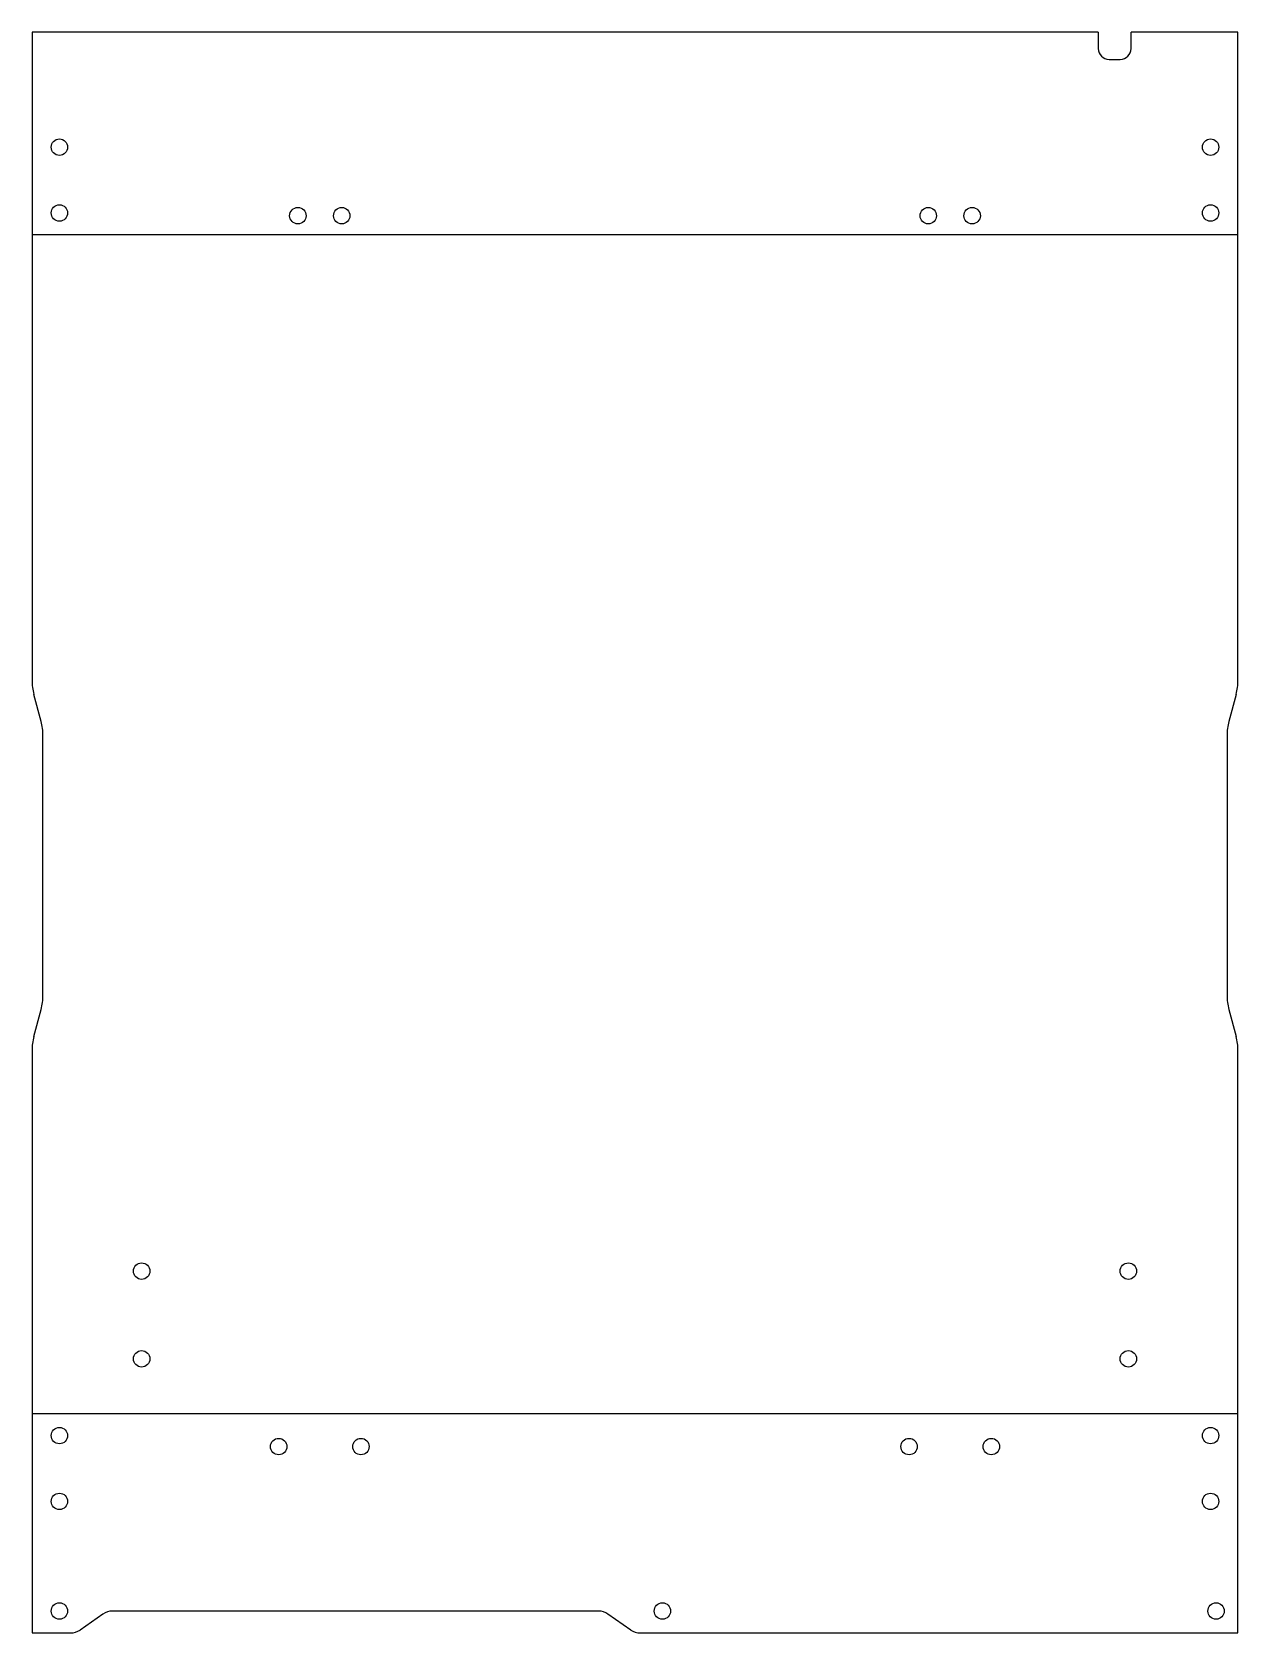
# Model space of a CAD drawing. Header units: millimetres. Extents: x -110 to 110, y -148 to 144.
import ezdxf

# ---------------------------------------------------------------- set-up
doc = ezdxf.new("R2010")
doc.units = ezdxf.units.MM

msp = doc.modelspace()

# ---------------------------------------------------------------- linework, layer by layer
at = {"color": 7, "linetype": 'Continuous', "lineweight": 25}
for p, q in [((84.5, 144.5), (-110, 144.5)), ((-110, 144.5), (-110, 26.28)), ((84.5, 144.5), (84.5, 141.5)), ((110, 144.5), (90.5, 144.5)), ((90.5, 141.5), (90.5, 144.5)), ((110, 26.28), (110, 144.5)), ((86.5, 139.5), (88.5, 139.5)), ((110, 107.5), (-110, 107.5)), ((-108.34, 18.77), (-109.66, 23.69)), ((109.66, 23.69), (108.34, 18.77)), ((-108, -31.18), (-108, 16.18)), ((108, 16.18), (108, -31.18)), ((-109.66, -38.69), (-108.34, -33.77)), ((108.34, -33.77), (109.66, -38.69)), ((-110, -41.28), (-110, -147.5)), ((110, -147.5), (110, -41.28)), ((110, -107.5), (-110, -107.5)), ((-97.06, -144.04), (-101.23, -146.96)), ((-6.66, -143.5), (-95.34, -143.5)), ((-0.77, -146.96), (-4.94, -144.04)), ((-110, -147.5), (-102.95, -147.5)), ((0.95, -147.5), (110, -147.5))]:
    msp.add_line(p, q, dxfattribs=at)
for centre in [(-105, 123.5), (105, 123.5), (-105, 111.5), (-61.5, 111), (-53.5, 111), (53.5, 111), (61.5, 111), (105, 111.5), (-90, -81.5), (90, -81.5), (-90, -97.5), (90, -97.5), (-105, -111.5), (105, -111.5), (-65, -113.5), (-50, -113.5), (50, -113.5), (65, -113.5), (-105, -123.5), (105, -123.5), (-105, -143.5), (5, -143.5), (106, -143.5)]:
    msp.add_circle(centre, 1.5, dxfattribs=at)
for centre, radius, start, end in [((86.5, 141.5), 2, 180, 270), ((88.5, 141.5), 2, 270, 0), ((-100, 26.28), 10, 180, 195), ((100, 26.28), 10, 345, 0), ((-118, 16.18), 10, 0, 15), ((118, 16.18), 10, 165, 180), ((-118, -31.18), 10, 345, 0), ((118, -31.18), 10, 180, 195), ((-100, -41.28), 10, 165, 180), ((100, -41.28), 10, 0, 15), ((-95.34, -146.5), 3, 90, 125), ((-6.66, -146.5), 3, 55, 90), ((-102.95, -144.5), 3, 270, 305), ((0.95, -144.5), 3, 235, 270)]:
    msp.add_arc(centre, radius, start, end, dxfattribs=at)

doc.saveas('drawing.dxf')
